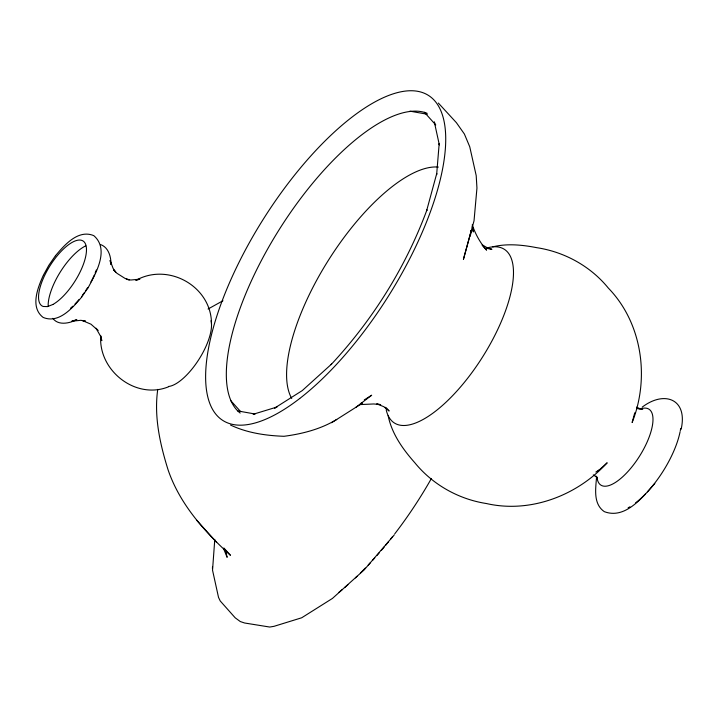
<?xml version="1.0" encoding="UTF-8"?>
<svg xmlns="http://www.w3.org/2000/svg" width="718" height="718" viewBox="0 0 718 718"><rect width="100%" height="100%" fill="white"/><g stroke="black" fill="none" stroke-linecap="round" stroke-linejoin="round"><path stroke-width="1.08" d="M394.299 534.865L364.17 569.895L332.461 598.417L301.695 617.776L274.034 626.32L269.762 627.047L244.605 623L240.315 621.564L235.199 617.812L220.229 600.966L218.514 597.367L212.537 570.2L214.781 539.38M470.793 230.478L470.353 235.944L471.179 230.783L463.424 259.342L474.033 220.785L476.949 188.071L476.205 175.605L469.743 146.759L464.384 134.015L456.397 122.679L438.339 103.042M596.577 476.797C595.725 488.491 592.942 503.812 604.287 511.638C625.252 519.697 642.798 497.062 654.825 483.447M681.14 429.247C688.032 399.029 664.392 390.125 642.17 407.169M157.745 389.389C153.885 416.637 159.997 443.975 168.093 469.886C179.751 503.955 204.28 531.446 230.451 555.31L223.845 547.978M212.402 568.405L212.555 566.601M634.766 412.787L632.127 422.516C649.898 377.982 642.215 322.974 608.325 288.071C590.474 266.136 564.393 251.83 536.49 247.629C522.165 244.838 506.962 243.348 492.665 246.866M43.233 275.47C37.803 287.738 29.86 307.232 43.134 317.419C58.822 323.998 72.608 307.86 81.529 297.243L81.762 296.92M43.457 275.057L48.824 265.337L55.169 256.146M88.108 287.73C95.898 273.37 109.701 249.308 93.798 235.648C78.1 229.069 64.324 245.206 55.403 255.823M81.529 297.243L88.126 287.703M597.726 471.313L607.177 462.787C577.227 495.564 530.351 513.567 486.4 503.533C458.497 499.19 432.622 484.614 414.78 462.697C402.78 449.145 391.741 433.672 388.133 415.614M356.002 407.25L371.682 395.214L364.295 399.89M230.55 425.047C247.082 432.927 265.839 435.646 284.005 436.293C302.233 433.923 320.973 429.113 336.733 419.438M331.59 422.714L360.158 404.602M595.859 472.04L599.485 469.743M208.058 309.018L222.966 300.743M360.633 403.651L362.545 402.888L360.4 403.534M168.568 386.787C135.711 400.141 98.24 370.578 100.726 335.8L101.785 340.637L100.556 336.186L96.015 328.198L98.061 330.477L90.971 324.195L82.274 320.497L85.388 321.054L80.874 320.318L71.845 321.161L76.844 319.645C69.736 323.244 58.427 325.972 52.818 318.334M254.666 414.089L253.203 414.259L276.977 407.034L274.608 408.102L302.269 390.583L331.59 364.071L331.088 364.609C372.768 319.887 405.706 267.186 426.968 209.835L426.671 210.58L436.741 173.514L436.643 174.618L439.183 143.591L439.353 144.919L434.309 121.907L434.785 123.325M359.951 404.584L373.773 403.965L380.684 404.629L376.555 403.902M486.194 247.925L488.348 247.8M641.183 408.704L638.401 408.659L642.745 409.431M409.915 111.155L427.291 114.243M486.867 248.392L491.902 249.29L487.531 247.943L482.308 244.856M237.649 410.911L255.043 414.008M377.488 404.162L383.834 406.702L389.147 411.01L386.23 407.761M100.583 244.56C108.597 247.378 111.119 256.882 110.976 264.538L110.132 260.67M637.333 407.465L639.926 408.739M593.292 474.912L597.286 477.569L595.895 476.016M424.374 112.286L435.781 124.959M636.462 407.214L637.853 408.766L636.669 407.303M482.2 245.269L486.58 250.133C480.154 242.774 475.352 234.041 472.256 224.788M230.649 400.527L240.656 411.638M196.75 520.317L216.621 542.323M223.549 548.534L227.121 557.33L225.955 551.989M385.234 407.268L386.275 409.224M596.281 476.653L597.529 479.175M110.159 260.589L113.085 268.335L115.688 272.14L113.641 269.86L116.944 273.298L124.923 278.342L129.428 279.841L126.314 279.284L130.829 280.011L139.857 279.176L135.855 280.388C168.344 262.097 211.819 286.527 211.496 324.186M472.202 226.601L473.359 231.914L472.336 225.649M96.329 269.986A41.195 15.733 -57.7 0 1 95.153 273.028M94.273 275.102A41.195 15.733 -57.7 0 1 90.917 281.95M87.686 287.523A41.195 15.733 -57.7 0 1 85.352 291.131M84.123 292.908A41.195 15.733 -57.7 0 1 82.238 295.493M79.007 299.559A41.195 15.733 -57.7 0 1 74.995 304.01M72.76 306.227A41.195 15.733 -57.7 0 1 70.508 308.255M48.178 306.487A41.195 15.733 -57.7 0 1 85.738 245.843M211.002 320.74A41.195 15.733 -57.7 0 1 198.473 360.104A41.195 15.733 -57.7 0 1 168.434 386.49M431.401 478.475A183.153 69.942 -57.7 0 1 394.738 533.86M392.656 536.534A183.153 69.942 -57.7 0 1 390.565 539.191M388.447 541.83A183.153 69.942 -57.7 0 1 385.602 545.321M384.166 547.044A183.153 69.942 -57.7 0 1 381.294 550.455M379.122 552.977A183.153 69.942 -57.7 0 1 376.95 555.463M374.769 557.913A183.153 69.942 -57.7 0 1 372.588 560.327M370.407 562.697A183.153 69.942 -57.7 0 1 368.235 565.012M365.336 568.037A183.153 69.942 -57.7 0 1 360.382 573.045M357.061 576.294A183.153 69.942 -57.7 0 1 355.392 577.891M347.889 584.748A183.153 69.942 -57.7 0 1 344.577 587.629M342.109 589.711A183.153 69.942 -57.7 0 1 338.833 592.377M240.171 413.056A176.906 67.555 -57.7 0 1 278.135 231.304A176.906 67.555 -57.7 0 1 427.093 113.282M488.734 247.504A102.782 39.248 -57.7 0 1 482.702 356.783A102.782 39.248 -57.7 0 1 386.257 410.113M291.732 398.427A139.597 53.311 -57.7 0 1 328.871 259.53A139.597 53.311 -57.7 0 1 438.33 167.079M680.664 428.458A60.07 22.94 -57.7 0 1 680.287 430.71M680.108 431.662A60.07 22.94 -57.7 0 1 647.403 491.875M645.32 494.092A60.07 22.94 -57.7 0 1 635.565 502.905M629.928 506.8A60.07 22.94 -57.7 0 1 628.124 507.832M641.039 408.721A44.929 17.16 -57.7 0 1 639.496 456.253A44.929 17.16 -57.7 0 1 597.134 478.278M52.89 304.477L47.532 306.604L43.197 306.469A38.404 14.665 -57.7 0 1 55.771 257.565A38.404 14.665 -57.7 0 1 86.438 251.255A38.404 14.665 -57.7 0 1 52.89 304.477M299.702 398.517A192.298 73.433 -57.7 0 0 440.17 109.244A192.298 73.433 -57.7 0 0 237.155 266.127A192.298 73.433 -57.7 0 0 299.702 398.517"/></g></svg>
